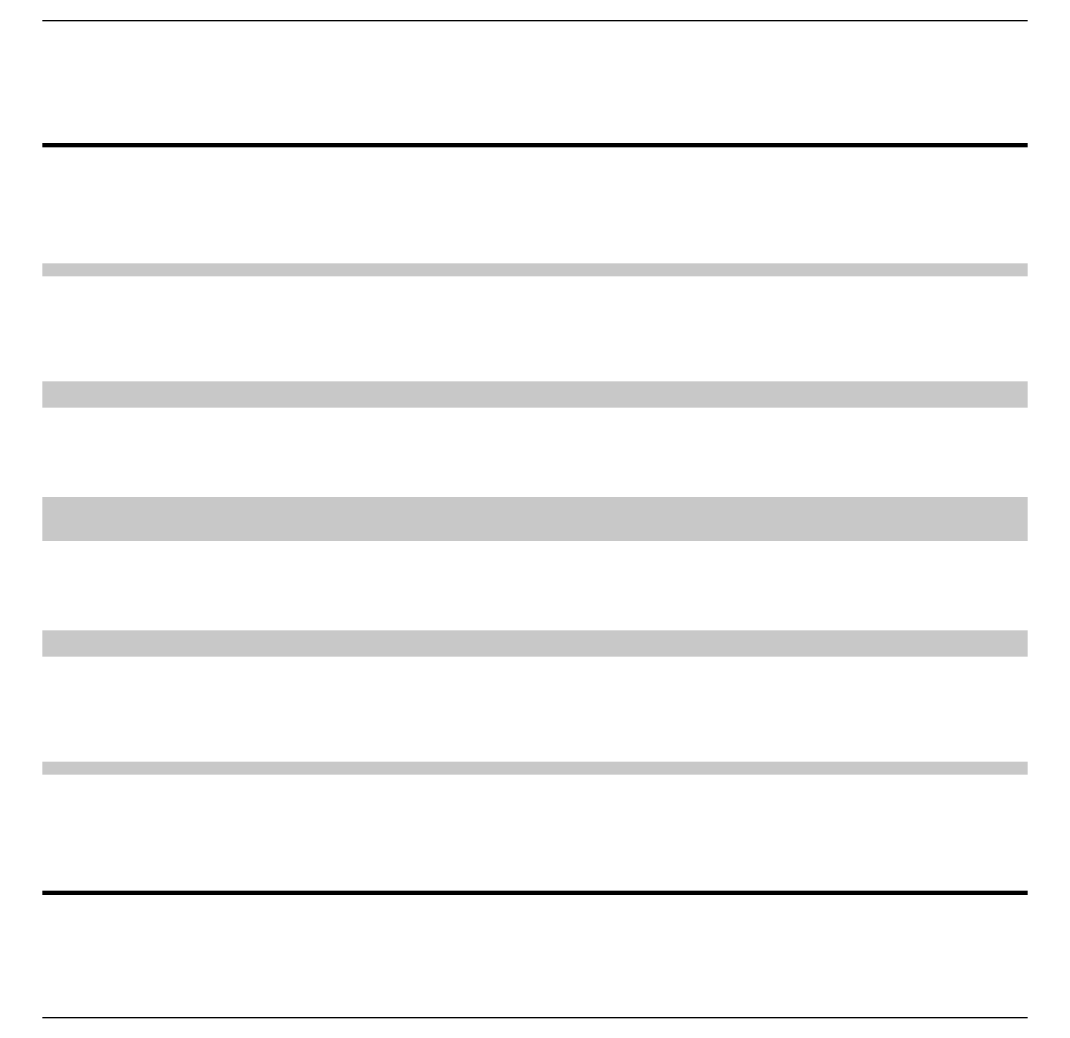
# Model space of a CAD drawing. Header units: millimetres. Extents: x 1833 to 3675, y 2294 to 4594.
# Drawn here: x 1833.014 to 1835.367, y 2294.224 to 2296.503 of the extents above; entities outside this region: 1.
import ezdxf

# ---------------------------------------------------------------- set-up
doc = ezdxf.new("R2010")
doc.units = ezdxf.units.MM

msp = doc.modelspace()

# ---------------------------------------------------------------- linework, layer by layer
for p, q in [((3666.1287, 4593.5757), (3675.1377, 4593.5757)), ((1833.0643, 2296.503), (1835.3166, 2296.503)), ((1833.0643, 2294.2242), (1835.3166, 2294.2242))]:
    msp.add_line(p, q)
for points, const_width in [([(1833.0643, 2296.2182), (1835.3166, 2296.2182)], 0.01), ([(1833.0643, 2295.9333), (1835.3166, 2295.9333)], 0.03), ([(1833.0643, 2295.6485), (1835.3166, 2295.6485)], 0.06), ([(1833.0643, 2295.3636), (1835.3166, 2295.3636)], 0.1), ([(1833.0643, 2295.0788), (1835.3166, 2295.0788)], 0.06), ([(1833.0643, 2294.7939), (1835.3166, 2294.7939)], 0.03), ([(1833.0643, 2294.5091), (1835.3166, 2294.5091)], 0.01)]:
    msp.add_lwpolyline(points, dxfattribs=dict(const_width=const_width))

doc.saveas('drawing.dxf')
